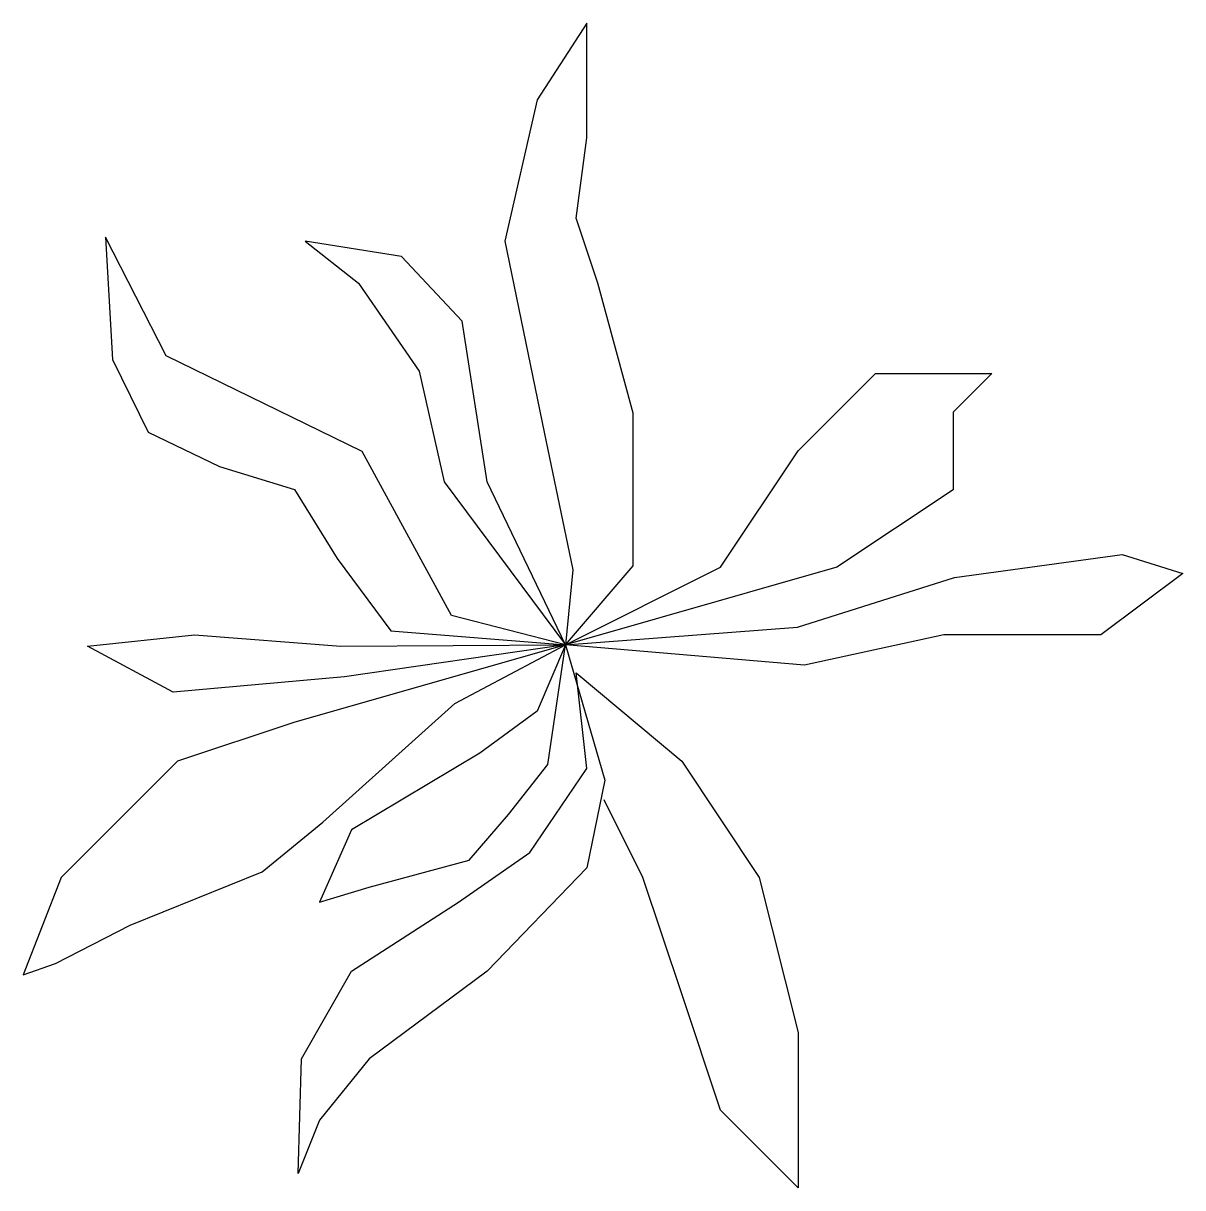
# Model space of a CAD drawing. Extents: x -1.25 to 1.59, y -1.37 to 1.49.
import ezdxf

# ---------------------------------------------------------------- set-up
doc = ezdxf.new("R2010")
doc.units = 0
doc.header["$LTSCALE"] = 1.25
doc.layers.get('0').update_dxf_attribs({"linetype": 'CONTINUOUS'})

msp = doc.modelspace()

# ---------------------------------------------------------------- linework, layer by layer
at = {"color": 0}
for p, q in [((0.1314, 1.4901), (0.0087, 1.3024)), ((0.1314, 1.2085), (0.1314, 1.4901)), ((0.0087, 1.3024), (-0.0701, 0.9551)), ((0.105, 1.0114), (0.1314, 1.2085)), ((0.1577, 0.8519), (0.105, 1.0114)), ((-0.9025, 0.6735), (-1.0515, 0.9644)), ((-1.0515, 0.9644), (-1.034, 0.664)), ((-0.3243, 0.9176), (-0.5608, 0.9551)), ((-0.5608, 0.9551), (-0.4295, 0.8519)), ((-0.0701, 0.9551), (0.0262, 0.4856)), ((-0.1753, 0.758), (-0.3243, 0.9176)), ((-0.4295, 0.8519), (-0.2805, 0.6358)), ((0.2452, 0.5326), (0.1577, 0.8519)), ((-0.114, 0.3637), (-0.1753, 0.758)), ((-1.034, 0.664), (-0.9463, 0.4856)), ((-0.4206, 0.4386), (-0.9025, 0.6735)), ((-0.2805, 0.6358), (-0.2191, 0.3637)), ((0.6498, 0.4396), (0.8403, 0.6301)), ((0.8403, 0.6301), (1.1261, 0.6301)), ((1.1261, 0.6301), (1.0308, 0.5348)), ((0.2452, 0.157), (0.2452, 0.5326)), ((1.0308, 0.5348), (1.0308, 0.3443)), ((-0.9463, 0.4856), (-0.7712, 0.4011)), ((0.0262, 0.4856), (0.0964, 0.1478)), ((-0.2016, 0.0351), (-0.4206, 0.4386)), ((0.4593, 0.1538), (0.6498, 0.4396)), ((-0.7712, 0.4011), (-0.5872, 0.3449)), ((-0.5872, 0.3449), (-0.482, 0.1758)), ((-0.2191, 0.3637), (0.0783, -0.0367)), ((0.0783, -0.0367), (-0.114, 0.3637)), ((1.0308, 0.3443), (0.7451, 0.1538)), ((-0.482, 0.1758), (-0.3505, -0.0024)), ((1.0339, 0.129), (1.4457, 0.1852)), ((1.4457, 0.1852), (1.5946, 0.1383)), ((0.0783, -0.0367), (0.2452, 0.157)), ((0.7451, 0.1538), (0.0783, -0.0367)), ((0.0783, -0.0367), (0.4593, 0.1538)), ((0.0964, 0.1478), (0.0783, -0.0367)), ((0.6484, 0.0068), (1.0339, 0.129)), ((1.5946, 0.1383), (1.3931, -0.0119)), ((0.0783, -0.0367), (-0.2016, 0.0351)), ((0.0783, -0.0367), (0.6484, 0.0068)), ((-1.0953, -0.0401), (-0.8325, -0.0119)), ((-0.8325, -0.0119), (-0.4731, -0.0401)), ((-0.3505, -0.0024), (0.0783, -0.0367)), ((1.0076, -0.0119), (0.6659, -0.0869)), ((1.3931, -0.0119), (1.0076, -0.0119)), ((-0.885, -0.1526), (-1.0953, -0.0401)), ((0.0783, -0.0367), (-0.5884, -0.2272)), ((-0.4731, -0.0401), (0.0783, -0.0367)), ((0.0783, -0.0367), (-0.4645, -0.1151)), ((-0.1928, -0.1808), (0.0783, -0.0367)), ((0.0783, -0.0367), (0.0087, -0.1996)), ((0.035, -0.331), (0.0783, -0.0367)), ((0.6659, -0.0869), (0.0783, -0.0367)), ((0.0783, -0.0367), (0.1752, -0.3687)), ((0.1314, -0.3405), (0.105, -0.1058)), ((0.105, -0.1058), (0.3641, -0.3224)), ((-0.4645, -0.1151), (-0.885, -0.1526)), ((-0.517, -0.4719), (-0.1928, -0.1808)), ((0.0087, -0.1996), (-0.1315, -0.303)), ((-0.5884, -0.2272), (-0.8742, -0.3224)), ((-0.1315, -0.303), (-0.447, -0.4907)), ((-0.8742, -0.3224), (-0.9694, -0.4177)), ((-0.0615, -0.4532), (0.035, -0.331)), ((-0.0088, -0.5469), (0.1314, -0.3405)), ((0.3641, -0.3224), (0.5546, -0.6082)), ((0.1752, -0.3687), (0.1314, -0.5846)), ((-0.9694, -0.4177), (-1.1599, -0.6082)), ((0.2688, -0.6082), (0.1736, -0.4177)), ((-0.1578, -0.5659), (-0.0615, -0.4532)), ((-0.666, -0.5939), (-0.517, -0.4719)), ((-0.447, -0.4907), (-0.5258, -0.6691)), ((-0.4032, -0.6316), (-0.1578, -0.5659)), ((-0.1842, -0.6691), (-0.0088, -0.5469)), ((-0.9902, -0.7253), (-0.666, -0.5939)), ((0.1314, -0.5846), (-0.114, -0.838)), ((-1.1599, -0.6082), (-1.253, -0.8475)), ((0.3641, -0.8939), (0.2688, -0.6082)), ((0.5546, -0.6082), (0.6498, -0.9892)), ((-0.5258, -0.6691), (-0.4032, -0.6316)), ((-0.447, -0.838), (-0.1842, -0.6691)), ((-1.1742, -0.8193), (-0.9902, -0.7253)), ((-1.253, -0.8475), (-1.1742, -0.8193)), ((-0.5697, -1.0539), (-0.447, -0.838)), ((-0.114, -0.838), (-0.4032, -1.0539)), ((0.4593, -1.1797), (0.3641, -0.8939)), ((0.6498, -0.9892), (0.6498, -1.3702)), ((-0.5783, -1.3355), (-0.5697, -1.0539)), ((-0.4032, -1.0539), (-0.5258, -1.2041)), ((0.6498, -1.3702), (0.4593, -1.1797)), ((-0.5258, -1.2041), (-0.5783, -1.3355))]:
    msp.add_line(p, q, dxfattribs=at)

doc.saveas('drawing.dxf')
